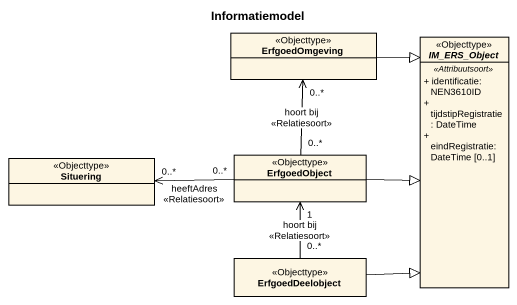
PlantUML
@startuml
title Informatiemodel
hide circle
hide empty members
skinparam classAttributeIconSize 0
class ErfgoedOmgeving <<Objecttype>>
abstract class IM_ERS_Object <<Objecttype>> {
  .. <<Attribuutsoort>> ..
  + identificatie: NEN3610ID
  + tijdstipRegistratie: DateTime
  + eindRegistratie: DateTime [0..1]
}
class Situering <<Objecttype>>
class ErfgoedObject <<Objecttype>>
class ErfgoedDeelobject <<Objecttype>>
ErfgoedOmgeving --|> IM_ERS_Object
ErfgoedObject "0..*" -up-> "0..*" ErfgoedOmgeving : hoort bij\n<<Relatiesoort>>
ErfgoedObject -right-|> IM_ERS_Object
ErfgoedObject "0..*" -left-> "0..*" Situering : heeftAdres\n<<Relatiesoort>>
ErfgoedDeelobject -up-|> IM_ERS_Object
ErfgoedDeelobject "0..*" -up-> "1" ErfgoedObject : hoort bij\n<<Relatiesoort>>
@enduml
